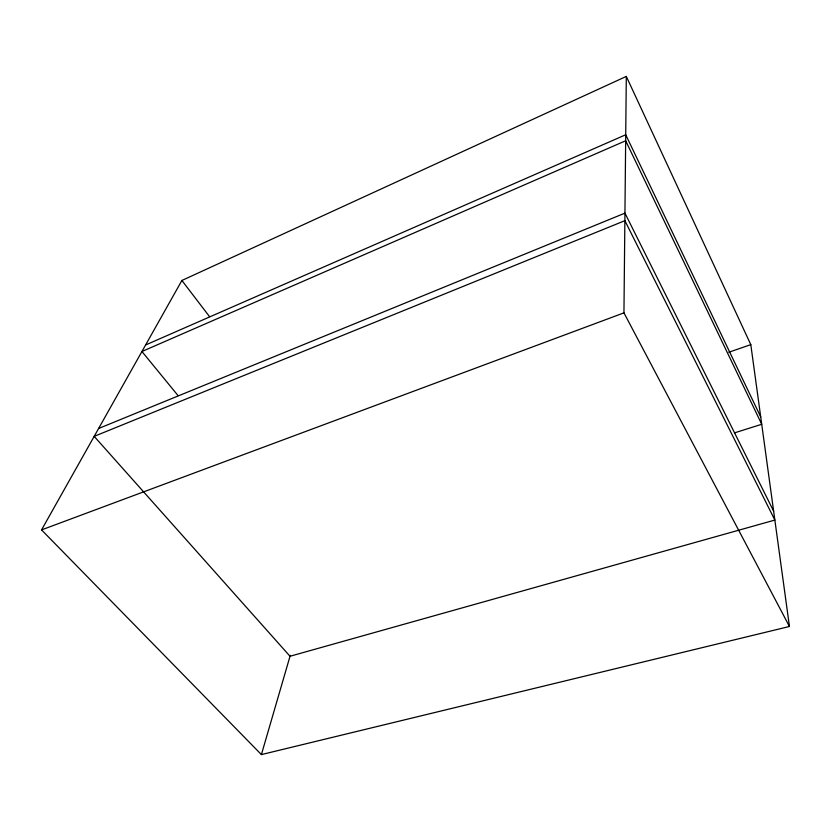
<?xml version="1.0" encoding="UTF-8"?>
<svg xmlns="http://www.w3.org/2000/svg" width="831" height="831" viewBox="0 0 831 831"><rect width="100%" height="100%" fill="white"/><g stroke="black" fill="none" stroke-linecap="round" stroke-linejoin="round"><path stroke-width="1.25" d="M789.45 626.481L623.946 312.861L626.304 76.41L181.896 280.473L41.55 529.898L261.401 754.59L789.45 626.481L750.798 344.647L626.304 76.41M261.401 754.59L290.299 655.306M145.602 344.979L625.722 134.757L760.718 416.944M98.598 428.505L624.943 213.141L773.64 511.169M41.55 529.898L623.946 312.861M728.766 352.251L750.798 344.647M734.521 432.868L761.726 424.277L625.67 140.761L141.935 351.503L178.021 395.566M181.896 280.473L209.464 316.538M624.87 220.682L94.183 436.358L290.019 656.261L774.856 520.061L624.87 220.682"/></g></svg>
